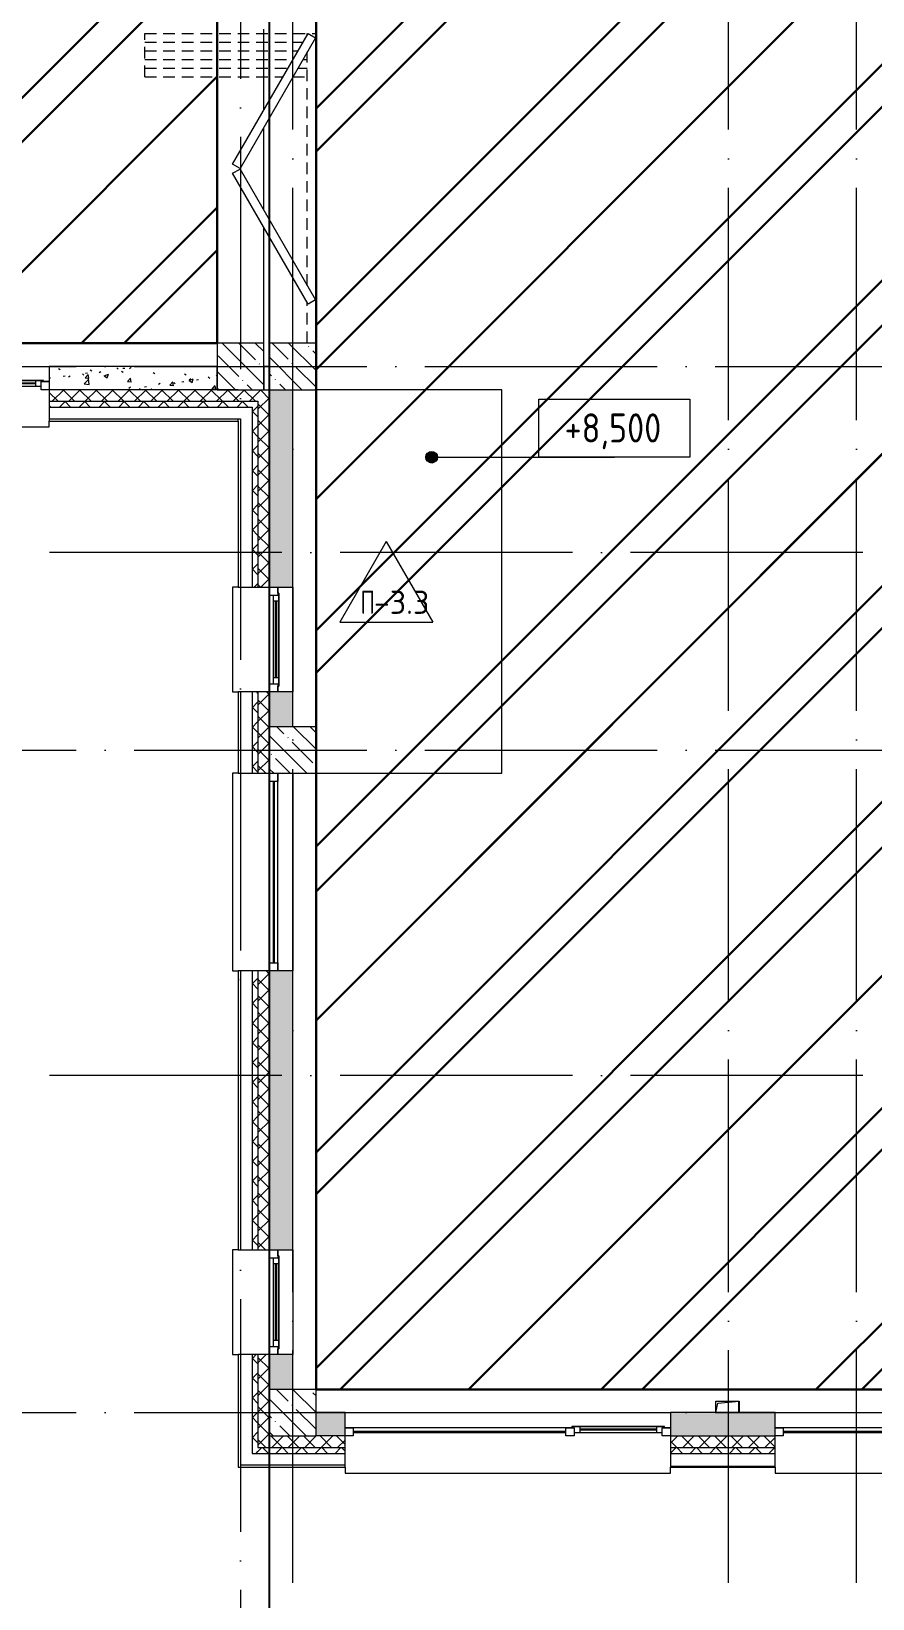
# Model space of a CAD drawing. Header units: millimetres. Extents: x -68946 to 690821, y -552984 to 293768.
# Drawn here: x 139853 to 147093, y -249931 to -236448 of the extents above; entities that cross this region are included whole.
import ezdxf

# ---------------------------------------------------------------- set-up
doc = ezdxf.new("R2010")
doc.units = ezdxf.units.MM
doc.linetypes.add('200_ШТРИХ__ш1_п0_6_', pattern=[160, 100, -60])
doc.linetypes.add('ADSK_Линия сетки', pattern=[2500, 2000, -250, 0, -250])
for name, color, linetype, lineweight in [('1.2) Стяжка 6 вып.', 30, 'Continuous', 30), ('1.3) Звуко-изол           6 вып.', 90, 'Continuous', 30), ('1.4) Стяжка 6 вып.', 30, 'Continuous', 30), ('A-____-NOTE-TEXT', 250, 'Continuous', 9), ('A-DETL-GENF-OTLN', 250, 'Continuous', 5), ('A-DOOR-____-OTLN', 250, 'Continuous', 5), ('A-DOOR-FRAM-MCUT', 250, 'Continuous', 5), ('A-FLOR-____-IDEN', 250, 'Continuous', 9), ('A-FLOR-____-OTLN', 250, 'Continuous', 9), ('A-GLAZ-____-MCUT', 250, 'Continuous', 9), ('A-GLAZ-____-OTLN', 250, 'Continuous', 5), ('A-WALL-____-MCUT', 250, 'Continuous', 13), ('A-WALL-____-PATT', 250, 'Continuous', 13), ('A-WALL-FNSH-MCUT', 250, 'Continuous', 13), ('G-____-____-DIMS', 250, 'Continuous', 9), ('I-WALL-____-OTLN', 250, 'Continuous', 9), ('S-COLS-____-MCUT', 250, 'Continuous', 25), ('S-COLS-____-OTLN', 250, 'Continuous', 9), ('S-GRID-____-OTLN', 250, 'Continuous', 9)]:
    doc.layers.add(name, color=color, linetype=linetype, lineweight=lineweight)
doc.styles.add('GOST Common_1', font='', dxfattribs={"width": 0.9, "height": 250})
doc.styles.add('ISOCPEUR_2', font='isocpeur.ttf', dxfattribs={"height": 160})
doc.styles.get('GOST Common_1').set_extended_font_data('GOST Common')
pattern_1 = [(135, (28052.9, -258555.93), (-84.85281, -84.85281), []), (225, (28052.9, -258555.93), (84.85281, -84.85281), [])]
pattern_2 = [(45, (28052.91, -258555.93), (-70.71068, 70.71068), []), (135, (28052.91, -258555.93), (-70.71068, -70.71068), [])]
pattern_3 = [(50, (28052.9, -258555.93), (364.3679, -31.8783), [38.1, -419.1]), (355, (28052.9, -258555.93), (-70.4859, 382.1133), [30.48, -335.28]), (100.451, (28083.27, -258558.6), (293.885, 350.2334), [32.38, -356.18]), (46.184, (28052.9, -258454.33), (542.1585, -84.0858), [57.15, -628.65]), (96.636, (28098.1, -258461.34), (474.805, 494.8554), [48.57, -534.27]), (351.184, (28052.9, -258454.33), (474.8102, 494.85), [45.72, -502.92]), (21, (28103.7, -258479.73), (303.2285, -204.53046), [38.1, -419.1]), (326, (28103.7, -258479.73), (123.6039, 368.376), [30.48, -335.28]), (71.451, (28128.97, -258496.77), (426.8341, 163.8427), [32.38, -356.18]), (37.5, (28052.9, -258555.93), (6.17665, 169.11015), [16.764, -314.452, 16.764, -323.596, -336.55]), (37.5, (28052.9, -258555.93), (6.17665, 169.11015), [-671.576, 16.764, -319.786]), (7.5, (28052.9, -258555.93), (133.63888, 200.3615), [16.764, -177.292, 16.764, -306.832, -128.27]), (7.5, (28052.9, -258555.93), (133.63888, 200.3615), [-517.652, 16.764, -111.506]), (327.5, (27939.62, -258555.93), (271.18182, -11.45836), [16.764, -110.236, 16.764, -379.476, -525.78]), (327.5, (27939.62, -258555.93), (271.18182, -11.45836), [-523.24, 16.764, -509.016]), (317.5, (27888.82, -258555.93), (296.2585, 50.85285), [16.764, -148.336, 16.764, -246.38, -373.38]), (317.5, (27888.82, -258555.93), (296.2585, 50.85285), [-428.244, 16.764, -356.616])]

# ---------------------------------------------------------------- blocks, each defined once
blk = doc.blocks.new('Окно_СКБ_1Ст1 - 120_Окно_СКБ_1Ст_1700_ОК19Л-29018910-АР1_Маркировочный план 3 этажа секция 2_3')
at = {"layer": 'A-GLAZ-____-MCUT'}
for p, q in [((-850, -195), (-850, -125)), ((-850, -125), (-780, -125)), ((-780, -125), (-780, -195)), ((780, -195), (780, -125)), ((780, -125), (850, -125)), ((850, -125), (850, -195)), ((-780, -195), (-850, -195)), ((850, -195), (780, -195))]:
    blk.add_line(p, q, dxfattribs=at)
at = {"layer": 'A-GLAZ-____-MCUT', "lineweight": 5}
for p, q in [((780, -155), (-780, -155)), ((780, -165), (-780, -165))]:
    blk.add_line(p, q, dxfattribs=at)
at = {"layer": 'A-GLAZ-____-OTLN'}
blk.add_line((-850, -195), (850, -195), dxfattribs=at)
blk = doc.blocks.new('Окно_СКБ_1Ст1 - 120_Окно_СКБ_1Ст_900_ОК6Л-29019246-АР1_Маркировочный план 3 этажа секция 2_3')
at = {"layer": 'A-GLAZ-____-MCUT'}
for p, q in [((-450, -195), (-450, -125)), ((-450, -125), (-380, -125)), ((-380, -125), (-380, -195)), ((380, -195), (380, -125)), ((380, -125), (450, -125)), ((450, -125), (450, -195)), ((-380, -195), (-450, -195)), ((-380, -195), (-400, -195)), ((-400, -195), (-400, -205)), ((-400, -205), (400, -205)), ((400, -205), (-400, -205)), ((380, -155), (-380, -155)), ((-380, -155), (-380, -195)), ((-330, -205), (-330, -155)), ((330, -205), (330, -155)), ((380, -195), (380, -155)), ((450, -195), (380, -195)), ((400, -195), (380, -195)), ((400, -205), (400, -195))]:
    blk.add_line(p, q, dxfattribs=at)
at = {"layer": 'A-GLAZ-____-MCUT', "lineweight": 5}
for p, q in [((-330, -175), (330, -175)), ((330, -185), (-330, -185))]:
    blk.add_line(p, q, dxfattribs=at)
at = {"layer": 'A-GLAZ-____-OTLN'}
for p, q in [((-450, -195), (-400, -195)), ((400, -195), (450, -195))]:
    blk.add_line(p, q, dxfattribs=at)
blk = doc.blocks.new('Окно_СКБ_1Ст1 - 120_Окно_СКБ_1Ст_900_ОК6Л-29019250-АР1_Маркировочный план 3 этажа секция 2_3')
at = {"layer": 'A-GLAZ-____-MCUT'}
for p, q in [((-450, -195), (-450, -125)), ((-450, -125), (-380, -125)), ((-380, -125), (-380, -195)), ((380, -195), (380, -125)), ((380, -125), (450, -125)), ((450, -125), (450, -195)), ((-380, -195), (-450, -195)), ((-380, -195), (-400, -195)), ((-400, -195), (-400, -205)), ((-400, -205), (400, -205)), ((400, -205), (-400, -205)), ((380, -155), (-380, -155)), ((-380, -155), (-380, -195)), ((-330, -205), (-330, -155)), ((330, -205), (330, -155)), ((380, -195), (380, -155)), ((450, -195), (380, -195)), ((400, -195), (380, -195)), ((400, -205), (400, -195))]:
    blk.add_line(p, q, dxfattribs=at)
at = {"layer": 'A-GLAZ-____-MCUT', "lineweight": 5}
for p, q in [((-330, -175), (330, -175)), ((330, -185), (-330, -185))]:
    blk.add_line(p, q, dxfattribs=at)
at = {"layer": 'A-GLAZ-____-OTLN'}
for p, q in [((-450, -195), (-400, -195)), ((400, -195), (450, -195))]:
    blk.add_line(p, q, dxfattribs=at)
blk = doc.blocks.new('WNW_Отлив1 - Отлив_металлический 2-28595994-АР1_Маркировочный план 3 этажа секция 2_3')
at = {"layer": 'A-GLAZ-____-OTLN'}
for p, q in [((850, 320), (-850, 320)), ((-850, 320), (-850, 270)), ((850, 270), (850, 320))]:
    blk.add_line(p, q, dxfattribs=at)
blk = doc.blocks.new('WNW_Отлив1 - Отлив_металлический 2-28596055-АР1_Маркировочный план 3 этажа секция 2_3')
at = {"layer": 'A-GLAZ-____-OTLN'}
for p, q in [((450, 320), (-450, 320)), ((-450, 320), (-450, 270)), ((450, 270), (450, 320))]:
    blk.add_line(p, q, dxfattribs=at)
blk = doc.blocks.new('Окно_СКБ_2Ст1 - Окно_СКБ_2Ст_2800_ОК12Л-29018788-АР1_Маркировочный план 3 этажа секция 2_3')
at = {"layer": 'A-GLAZ-____-MCUT'}
for p, q in [((-1400, -195), (-1400, -125)), ((-1400, -125), (-1330, -125)), ((-1330, -125), (-1330, -195)), ((-570, -195), (-570, -125)), ((-570, -125), (-500, -125)), ((-500, -125), (-500, -195)), ((1330, -195), (1330, -125)), ((1330, -125), (1400, -125)), ((1400, -125), (1400, -195)), ((-1330, -195), (-1400, -195)), ((-1330, -195), (-1350, -195)), ((-1350, -195), (-1350, -205)), ((-1350, -205), (-550, -205)), ((-550, -205), (-1350, -205)), ((-570, -155), (-1330, -155)), ((-1330, -155), (-1330, -195)), ((-1280, -205), (-1280, -155)), ((-620, -205), (-620, -155)), ((-570, -195), (-570, -155)), ((-500, -195), (-570, -195)), ((-550, -195), (-570, -195)), ((-550, -205), (-550, -195)), ((1400, -195), (1330, -195))]:
    blk.add_line(p, q, dxfattribs=at)
at = {"layer": 'A-GLAZ-____-MCUT', "lineweight": 5}
for p, q in [((-1280, -175), (-620, -175)), ((-620, -185), (-1280, -185)), ((1330, -155), (-500, -155)), ((1330, -165), (-500, -165))]:
    blk.add_line(p, q, dxfattribs=at)
at = {"layer": 'A-GLAZ-____-OTLN'}
for p, q in [((-1400, -195), (-1350, -195)), ((-550, -195), (1400, -195))]:
    blk.add_line(p, q, dxfattribs=at)
blk = doc.blocks.new('WNW_Отлив1 - Отлив_металлический 2-28596384-АР1_Маркировочный план 3 этажа секция 2_3')
at = {"layer": 'A-GLAZ-____-OTLN'}
for p, q in [((1400, 320), (-1400, 320)), ((-1400, 320), (-1400, 270)), ((1400, 270), (1400, 320))]:
    blk.add_line(p, q, dxfattribs=at)
blk = doc.blocks.new('DOR__перегородка__Прямоугольная - Вн_ДПГ_3000х3880h-30250776-АР1_Маркировочный план 3 этажа секция 2_3')
at = {"layer": 'A-DOOR-____-OTLN', "linetype": '200_ШТРИХ__ш1_п0_6_'}
for p, q in [((-4575, 1474), (-4200, 1474)), ((-4575, 1474), (-4575, 285)), ((-4500, 1474), (-4500, 242)), ((-4425, 1474), (-4425, 199)), ((-4350, 1474), (-4350, 155)), ((-4275, 1474), (-4275, 112)), ((-4200, 1474), (-4200, 0)), ((-4575, 199), (-4575, 75)), ((-4500, 156), (-4500, 75)), ((-6865, 75), (-6520, 75)), ((-6865, 0), (-4200, 0)), ((-6370, 75), (-4360, 75)), ((-4425, 112), (-4425, 75)), ((-4210, 75), (-4200, 75))]:
    blk.add_line(p, q, dxfattribs=at)
at = {"layer": 'A-DOOR-FRAM-MCUT'}
for p, q in [((-6530, 69), (-5404, 719)), ((-5404, 719), (-5367, 654)), ((-5363, 654), (-5326, 719)), ((-5326, 719), (-4200, 69)), ((-5367, 654), (-6493, 4)), ((-4238, 4), (-5363, 654)), ((-6493, 4), (-6530, 69)), ((-4200, 69), (-4238, 4))]:
    blk.add_line(p, q, dxfattribs=at)
blk = doc.blocks.new('BSC_Колонна _Прямоугольная - 400x400-V86-АР1_Маркировочный план 3 этажа секция 2_3')
at = {"layer": 'S-COLS-____-OTLN', "lineweight": 5}
h = blk.add_hatch(dxfattribs=at)
h.set_pattern_fill('FP_61', color=256, style=0, pattern_type=2)
h.set_pattern_definition([(135, (-114049.98, -19225), (-142.56192, -142.56192), []), (135, (-113907.42, -19225), (-142.56192, -142.56192), [252.016, -50.403, 3.353, -47.05])])
h.paths.add_polyline_path([(0, -200), (200, -200), (200, 200), (-200, 200), (-200, -200)])
at = {"layer": 'S-COLS-____-MCUT', "lineweight": 5}
for p, q in [((200, 200), (-200, 200)), ((-200, 200), (-200, -200)), ((200, -200), (200, 200)), ((-200, -200), (200, -200))]:
    blk.add_line(p, q, dxfattribs=at)
blk = doc.blocks.new('BSC_Колонна _Прямоугольная - 400x400-V93-АР1_Маркировочный план 3 этажа секция 2_3')
at = {"layer": 'S-COLS-____-OTLN', "lineweight": 5}
h = blk.add_hatch(dxfattribs=at)
h.set_pattern_fill('FP_68', color=256, style=0, pattern_type=2)
h.set_pattern_definition([(135, (-114049.98, -15925), (-142.56192, -142.56192), []), (135, (-113907.42, -15925), (-142.56192, -142.56192), [252.016, -50.403, 3.353, -47.05])])
h.paths.add_polyline_path([(0, -200), (200, -200), (200, 200), (-200, 200), (-200, -200)])
at = {"layer": 'S-COLS-____-MCUT', "lineweight": 5}
for p, q in [((200, 200), (-200, 200)), ((-200, 200), (-200, -200)), ((200, -200), (200, 200)), ((-200, -200), (200, -200))]:
    blk.add_line(p, q, dxfattribs=at)
blk = doc.blocks.new('BSC_Колонна _Прямоугольная - 400x400-V94-АР1_Маркировочный план 3 этажа секция 2_3')
at = {"layer": 'S-COLS-____-OTLN', "lineweight": 5}
h = blk.add_hatch(dxfattribs=at)
h.set_pattern_fill('FP_69', color=256, style=0, pattern_type=2)
h.set_pattern_definition([(135, (-114049.98, -10225), (-142.56192, -142.56192), []), (135, (-113907.42, -10225), (-142.56192, -142.56192), [252.016, -50.403, 3.353, -47.05])])
h.paths.add_polyline_path([(-200, -200), (200, -200), (200, 200), (-200, 200), (-200, -199)])
at = {"layer": 'S-COLS-____-MCUT', "lineweight": 5}
for p, q in [((200, 200), (-200, 200)), ((-200, 200), (-200, -200)), ((200, -200), (200, 200)), ((-200, -200), (200, -200))]:
    blk.add_line(p, q, dxfattribs=at)
blk = doc.blocks.new('Окно_СКБ_2Ст1 - Окно_СКБ_2Ст_2800_ОК11Л-29018708-АР1_Маркировочный план 3 этажа секция 2_3')
at = {"layer": 'A-GLAZ-____-MCUT'}
for p, q in [((-1400, -195), (-1400, -125)), ((-1400, -125), (-1330, -125)), ((-1330, -125), (-1330, -195)), ((-570, -195), (-570, -125)), ((-570, -125), (-500, -125)), ((-500, -125), (-500, -195)), ((1330, -195), (1330, -125)), ((1330, -125), (1400, -125)), ((1400, -125), (1400, -195)), ((-1330, -195), (-1400, -195)), ((-1330, -195), (-1350, -195)), ((-1350, -195), (-1350, -205)), ((-1350, -205), (-550, -205)), ((-550, -205), (-1350, -205)), ((-570, -155), (-1330, -155)), ((-1330, -155), (-1330, -195)), ((-1280, -205), (-1280, -155)), ((-620, -205), (-620, -155)), ((-570, -195), (-570, -155)), ((-500, -195), (-570, -195)), ((-550, -195), (-570, -195)), ((-550, -205), (-550, -195)), ((1400, -195), (1330, -195))]:
    blk.add_line(p, q, dxfattribs=at)
at = {"layer": 'A-GLAZ-____-MCUT', "lineweight": 5}
for p, q in [((-1280, -175), (-620, -175)), ((-620, -185), (-1280, -185)), ((1330, -155), (-500, -155)), ((1330, -165), (-500, -165))]:
    blk.add_line(p, q, dxfattribs=at)
at = {"layer": 'A-GLAZ-____-OTLN'}
for p, q in [((-1400, -195), (-1350, -195)), ((-550, -195), (1400, -195))]:
    blk.add_line(p, q, dxfattribs=at)
blk = doc.blocks.new('_Wn_-As_OpeningMEP_floor__Rectangular - _Wn_-As_OpeningMEP_floor__Rectangular-V186-АР1_Маркировочный план 3 этажа секция 2_3')
at = {"layer": 'A-DETL-GENF-OTLN', "lineweight": 5}
for p, q in [((-100, 0), (-82, 82)), ((-82, 82), (100, 100))]:
    blk.add_line(p, q, dxfattribs=at)
blk = doc.blocks.new('AAR_СКБ_Марка_Перекрытия - Марка пола-17325028-АР1_Маркировочный план 3 этажа секция 2_3')
at = {"layer": 'A-FLOR-____-IDEN'}
for p, q in [((0, 6.93), (-4, 0)), ((0, 6.93), (4, 0)), ((-4, 0), (4, 0))]:
    blk.add_line(p, q, dxfattribs=at)
blk = doc.blocks.new('Высотные отметки - Рамка-32693647-АР1_Маркировочный план 3 этажа секция 2_3')
at = {"layer": 'A-____-NOTE-TEXT'}
for p, q in [((-6.5, 0), (-6.5, 5)), ((-6.5, 5), (6.5, 5)), ((6.5, 5), (6.5, 0)), ((6.5, 0), (-6.5, 0))]:
    blk.add_line(p, q, dxfattribs=at)

msp = doc.modelspace()

# ---------------------------------------------------------------- hatches: boundary and pattern name
at = {"layer": '1.2) Стяжка 6 вып.', "lineweight": 30}
h = msp.add_hatch(dxfattribs=at)
h.set_pattern_fill('ANSI31', color=256, scale=333)
h.paths.add_polyline_path([(141452.9057, -239130.9286), (133152.9057, -239130.9286), (133152.9057, -222980.9286), (141452.9057, -222980.9286)])
h = msp.add_hatch(dxfattribs=at)
h.set_pattern_fill('ANSI31', color=256, scale=333)
h.paths.add_polyline_path([(160155.7758, -230648.4777), (164398.881, -230648.4777), (164398.881, -235490.3332), (160155.7758, -235490.3332), (160155.7758, -248130.9292), (142302.8838, -248130.9292), (142302.8838, -230648.4777)])
at = {"layer": '1.3) Звуко-изол           6 вып.', "lineweight": 30}
h = msp.add_hatch(dxfattribs=at)
h.set_pattern_fill('ANSI31', color=256, scale=500)
h.paths.add_polyline_path([(141452.9057, -239130.9286), (133152.9057, -239130.9286), (133152.9057, -222980.9286), (141452.9057, -222980.9286)])
h = msp.add_hatch(dxfattribs=at)
h.set_pattern_fill('ANSI31', color=256, scale=500)
h.paths.add_polyline_path([(160155.7758, -230648.4777), (164398.881, -230648.4777), (164398.881, -235490.3332), (160155.7758, -235490.3332), (160155.7758, -248130.9292), (142302.8838, -248130.9292), (142302.8838, -230648.4777)])
at = {"layer": '1.4) Стяжка 6 вып.', "lineweight": 30}
h = msp.add_hatch(dxfattribs=at)
h.set_pattern_fill('ANSI32', color=256, scale=333)
h.paths.add_polyline_path([(141452.9057, -239130.9286), (133152.9057, -239130.9286), (133152.9057, -222980.9286), (141452.9057, -222980.9286)])
h = msp.add_hatch(dxfattribs=at)
h.set_pattern_fill('ANSI32', color=256, scale=333)
h.paths.add_polyline_path([(160155.7758, -230648.4777), (164398.881, -230648.4777), (164398.881, -235490.3332), (160155.7758, -235490.3332), (160155.7758, -248130.9292), (142302.8838, -248130.9292), (142302.8838, -230648.4777)])
at = {"layer": 'A-WALL-____-PATT', "lineweight": 15}
h = msp.add_hatch(dxfattribs=at)
h.set_pattern_fill('FP_124', color=256, style=0, pattern_type=2)
h.set_pattern_definition(pattern_3)
h.paths.add_polyline_path([(139107.9057, -239530.9286), (139107.9057, -239330.9286), (138107.9057, -239330.9883), (138107.9057, -239530.9286), (139047.8269, -239530.9286)])
h.paths.add_polyline_path([(141152.9057, -239530.9286), (141452.9057, -239530.9286), (141452.9057, -239330.9286), (140007.9057, -239330.9286), (140007.9057, -239530.9286), (140399.4299, -239530.9286)])
h.paths.add_polyline_path([(141852.9057, -239530.9286), (141902.8838, -239530.7685), (141902.8838, -239330.9286), (141852.9057, -239330.9286), (141852.9057, -239528.9122)])
h = msp.add_hatch(dxfattribs=at)
h.set_pattern_fill('FP_49', color=256, style=0, pattern_type=2)
h.set_pattern_definition(pattern_2)
h.paths.add_polyline_path([(141632.9063, -239630.9286), (141802.9063, -239630.9286), (141802.9063, -239534.9286), (141632.9063, -239534.9286), (141632.9063, -239530.9286), (140007.9057, -239530.9286), (140007.9057, -239630.9286)])
h.paths.add_polyline_path([(138107.9057, -239630.9286), (139107.9057, -239630.9286), (139107.9057, -239530.9286), (138107.9057, -239530.9286), (138107.9057, -239592.8109)])
h.paths.add_polyline_path([(137207.9057, -239630.9286), (137207.3687, -239530.9883), (136307.9057, -239530.9883), (136307.9057, -239630.9286)])
h.paths.add_polyline_path([(133507.9057, -239630.9286), (133507.9057, -239530.9286), (132652.9063, -239530.9292), (132652.9063, -239630.9286)])
h = msp.add_hatch(dxfattribs=at)
h.set_pattern_fill('FP_49', color=256, style=0, pattern_type=2)
h.set_pattern_definition(pattern_2)
h.paths.add_polyline_path([(141802.9063, -248630.9286), (141902.9063, -248630.9286), (141902.9063, -247830.9292), (141802.9063, -247830.9292), (141802.9063, -248536.137)])
h.paths.add_polyline_path([(141802.9063, -246930.9292), (141902.9063, -246930.9292), (141902.9063, -244530.9286), (141802.9063, -244530.9286), (141802.9063, -245847.249)])
h.paths.add_polyline_path([(141902.8838, -242830.9286), (141902.8838, -242130.9286), (141802.9063, -242130.9286), (141802.9063, -242830.9283)])
h.paths.add_polyline_path([(141802.9063, -241230.9286), (141902.9063, -241230.9286), (141902.8838, -239534.929), (141802.9063, -239534.9286), (141802.9063, -239633.4471)])
h = msp.add_hatch(dxfattribs=at)
h.set_pattern_fill('FP_124', color=256, style=0, pattern_type=2)
h.set_pattern_definition(pattern_3)
h.paths.add_polyline_path([(142102.9063, -248130.9292), (142102.9063, -247830.9292), (141902.9063, -247830.9292), (141902.9063, -248130.9292)])
h.paths.add_polyline_path([(142102.9063, -246930.9292), (142102.9063, -244530.9286), (141902.9063, -244530.9286), (141902.9063, -246930.9292)])
h.paths.add_polyline_path([(142102.9063, -242430.9292), (142102.9063, -242130.9286), (141902.9063, -242130.9286), (141902.9063, -242430.9292)])
h.paths.add_polyline_path([(142102.9063, -241230.9286), (142102.9063, -239530.9292), (141902.9068, -239530.9292), (141902.9063, -241230.9286)])
h = msp.add_hatch(dxfattribs=at)
h.set_pattern_fill('FP_48', color=256, style=0, pattern_type=2)
h.set_pattern_definition(pattern_1)
h.paths.add_polyline_path([(141652.9063, -239680.9286), (141752.9063, -239680.9286), (141752.9063, -239630.9286), (140007.9057, -239630.9286), (140007.9057, -239680.9286), (141632.9063, -239680.9286)])
h.paths.add_polyline_path([(137207.9057, -239680.9286), (137207.9057, -239630.9286), (136307.9057, -239630.9286), (136307.9057, -239680.9286)])
h.paths.add_polyline_path([(138107.9057, -239680.9286), (139107.9057, -239680.9286), (139107.9057, -239630.9286), (138107.9057, -239630.9286)])
h.paths.add_polyline_path([(132602.9063, -239680.9286), (133507.9057, -239680.9286), (133507.9057, -239630.9286), (132602.9063, -239630.9286)])
h = msp.add_hatch(dxfattribs=at)
h.set_pattern_fill('FP_48', color=256, style=0, pattern_type=2)
h.set_pattern_definition(pattern_1)
h.paths.add_polyline_path([(141782.9063, -248680.9286), (141802.9063, -248680.9286), (141802.9063, -247830.9292), (141752.9063, -247830.9292), (141752.9063, -248680.9286)])
h.paths.add_polyline_path([(141802.9063, -246930.9292), (141802.9063, -244530.9286), (141752.9063, -244530.9286), (141752.9063, -246930.9292)])
h.paths.add_polyline_path([(141802.9063, -242830.9283), (141802.9063, -242130.9286), (141752.9063, -242130.9286), (141752.9063, -242830.9282)])
h.paths.add_polyline_path([(141802.9063, -241230.9286), (141802.9063, -239630.9286), (141752.9063, -239630.9286), (141752.9063, -241230.9286)])
h = msp.add_hatch(dxfattribs=at)
h.set_pattern_fill('FP_124', color=256, style=0, pattern_type=2)
h.set_pattern_definition(pattern_3)
h.paths.add_polyline_path([(152752.9069, -248530.9286), (153102.8838, -248530.9286), (153102.8838, -248330.9286), (152752.9069, -248330.9286), (152752.9069, -248460.9286)])
h.paths.add_polyline_path([(160152.9069, -248530.9286), (160352.8838, -248530.9286), (160352.8838, -248330.9286), (160152.9069, -248330.9286), (160152.9069, -248470.6649)])
h.paths.add_polyline_path([(149452.8838, -248530.9286), (149952.9069, -248530.9286), (149952.9069, -248330.9286), (149452.8838, -248331.4668), (149452.8838, -248514.3132)])
h.paths.add_polyline_path([(153652.9069, -248530.9286), (153652.9069, -248330.9286), (153502.8838, -248330.9286), (153502.8838, -248530.9286)])
h.paths.add_polyline_path([(146056.2159, -248530.9286), (146252.9057, -248530.9286), (146252.9057, -248330.9286), (145352.9069, -248330.9883), (145352.9069, -248530.9286), (145805.8418, -248530.9286)])
h.paths.add_polyline_path([(160752.8838, -248530.9286), (161052.9069, -248530.9286), (161052.9069, -248330.9286), (160752.8838, -248330.9286), (160752.8838, -248478.8824)])
h.paths.add_polyline_path([(164282.8838, -248530.9286), (164552.9045, -248530.9219), (164552.8838, -248330.9286), (163852.9069, -248330.9286), (163852.9069, -248530.9286), (164052.4823, -248530.9286)])
h.paths.add_polyline_path([(156452.9069, -248530.9286), (157352.9069, -248530.9286), (157352.9069, -248330.9286), (156452.9069, -248330.9286), (156452.9069, -248460.9286)])
h.paths.add_polyline_path([(142426.8343, -248530.9286), (142552.9069, -248530.9286), (142552.9069, -248330.9286), (142302.8838, -248330.9286), (142302.8838, -248530.9286)])
h = msp.add_hatch(dxfattribs=at)
h.set_pattern_fill('FP_49', color=256, style=0, pattern_type=2)
h.set_pattern_definition(pattern_2)
h.paths.add_polyline_path([(164402.8838, -248630.9286), (164552.8838, -248630.9286), (164552.8838, -248530.9286), (163852.9069, -248530.9286), (163852.9069, -248630.9286), (164302.8838, -248630.9286)])
h.paths.add_polyline_path([(142552.9069, -248630.9286), (142552.9069, -248530.9286), (141902.9063, -248530.9292), (141902.9063, -248630.9286), (142426.8343, -248630.9286)])
h = msp.add_hatch(dxfattribs=at)
h.set_pattern_fill('FP_49', color=256, style=0, pattern_type=2)
h.set_pattern_definition(pattern_2)
h.paths.add_polyline_path([(145352.9069, -248630.9286), (146252.9057, -248630.9286), (146252.9057, -248530.9286), (145352.9069, -248530.9286), (145352.9069, -248596.6042)])
h = msp.add_hatch(dxfattribs=at)
h.set_pattern_fill('FP_48', color=256, style=0, pattern_type=2)
h.set_pattern_definition(pattern_1)
h.paths.add_polyline_path([(164402.8838, -248680.9286), (164552.8838, -248680.9286), (164552.8838, -248630.9286), (163852.9069, -248630.9286), (163852.9069, -248680.9286), (164302.8838, -248680.9286)])
h.paths.add_polyline_path([(142302.8838, -248680.9286), (142552.9069, -248680.9286), (142552.9069, -248630.9286), (141802.9063, -248630.9286), (141802.9063, -248680.9286), (141902.9063, -248680.9286)])
h = msp.add_hatch(dxfattribs=at)
h.set_pattern_fill('FP_48', color=256, style=0, pattern_type=2)
h.set_pattern_definition(pattern_1)
h.paths.add_polyline_path([(146112.8819, -248680.9286), (146252.9057, -248680.9286), (146252.9057, -248630.9286), (145352.9069, -248630.9286), (145352.9069, -248680.9286), (145841.7958, -248680.9286)])
at = {"layer": 'G-____-____-DIMS'}
h = msp.add_hatch(color=256, dxfattribs=at)
edge = h.paths.add_edge_path()
edge.add_arc((143298.1771, -240111.6939), 50, 0, 360)
at = {"layer": 'S-COLS-____-OTLN', "lineweight": 5}
h = msp.add_hatch(dxfattribs=at)
h.set_pattern_fill('FP_19', color=256, style=0, pattern_type=2)
h.set_pattern_definition([(135, (28052.9, -258555.93), (-142.5612, -142.5612), []), (135, (28195.47, -258555.93), (-142.5612, -142.5612), [252.016, -50.403, 3.353, -47.05])])
h.paths.add_polyline_path([(141452.9057, -239530.9286), (141852.9057, -239530.9286), (141852.9057, -239130.9286), (141452.9057, -239130.9286), (141452.9057, -239512.7816)])

# ---------------------------------------------------------------- linework, layer by layer
at = {"color": 1}
msp.add_lwpolyline([(189545.5605, -191505.7893), (141899.2737, -191505.7893), (141899.2737, -264439.6787), (189545.5605, -264439.6787)], close=True, dxfattribs=at)
at = {"layer": '1.2) Стяжка 6 вып.', "lineweight": 30}
for points in [[(141452.9057, -239130.9286), (133152.9057, -239130.9286), (133152.9057, -222980.9286), (141452.9057, -222980.9286)], [(160155.7758, -235490.3332), (164398.881, -235490.3332), (164398.881, -230648.4777), (160155.7758, -230648.4777), (142302.8838, -230648.4777), (142302.8838, -248130.9292), (160155.7758, -248130.9292)]]:
    msp.add_lwpolyline(points, close=True, dxfattribs=at)
at = {"layer": 'A-FLOR-____-OTLN', "lineweight": 5}
for p, q in [((141902.8838, -236130.9292), (141902.8838, -237039.0035)), ((141852.9057, -237125.5438), (141852.9057, -236430.9286)), ((141852.9057, -237986.1373), (141852.9057, -237275.5122)), ((141902.8838, -237188.9719), (141902.8838, -238072.6776)), ((141852.9057, -239130.9286), (141852.9057, -238136.1057)), ((141902.8838, -238222.646), (141902.8838, -239130.9292)), ((143902.9063, -239530.9286), (142302.8838, -239530.9286)), ((143902.9063, -242830.9286), (143902.9063, -239530.9286)), ((142302.8838, -242830.9286), (143902.9063, -242830.9286)), ((145742.8838, -248330.9286), (145742.8838, -248230.9286)), ((145742.8838, -248230.9286), (145942.8838, -248230.9286)), ((145942.8838, -248230.9286), (145942.8838, -248330.9286))]:
    msp.add_line(p, q, dxfattribs=at)
at = {"layer": 'A-WALL-____-MCUT', "color": 7, "lineweight": 15}
for p, q in [((141452.9057, -239330.9286), (140007.9057, -239330.9286)), ((140007.9057, -239330.9286), (140007.9057, -239530.9286)), ((141902.8838, -239330.9286), (141852.9057, -239330.9286)), ((141452.9057, -239530.9286), (140007.9057, -239530.9286)), ((141802.9063, -239534.9286), (141752.9063, -239534.9286)), ((141852.9057, -239530.9286), (141902.8838, -239530.9286)), ((141902.9063, -239530.9292), (141902.9063, -241230.9286)), ((142102.9063, -241230.9286), (142102.9063, -239530.9292)), ((140007.9057, -239630.9286), (140007.9057, -239680.9286)), ((140007.9057, -239630.9286), (141802.9063, -239630.9286)), ((140007.9057, -239680.9286), (141752.9063, -239680.9286)), ((141752.9063, -239680.9286), (141752.9063, -241230.9286)), ((141802.9063, -239630.9286), (141802.9063, -241230.9286)), ((141752.9063, -241230.9286), (141802.9063, -241230.9286)), ((141902.9063, -241230.9286), (142102.9063, -241230.9286)), ((141802.9063, -242130.9286), (141752.9063, -242130.9286)), ((141752.9063, -242130.9286), (141752.9063, -242830.9286)), ((141802.9063, -242130.9286), (141802.9063, -242830.9286)), ((141902.9063, -242430.9292), (141902.9063, -242130.9286)), ((142102.9063, -242130.9286), (141902.9063, -242130.9286)), ((142102.9063, -242430.9292), (142102.9063, -242130.9286)), ((141752.9063, -242830.9286), (141802.9063, -242830.9286)), ((141802.9063, -244530.9286), (141752.9063, -244530.9286)), ((141752.9063, -244530.9286), (141752.9063, -246930.9292)), ((141802.9063, -244530.9286), (141802.9063, -246930.9292)), ((141902.9063, -246930.9292), (141902.9063, -244530.9286)), ((142102.9063, -244530.9286), (141902.9063, -244530.9286)), ((142102.9063, -246930.9292), (142102.9063, -244530.9286)), ((141752.9063, -246930.9292), (141802.9063, -246930.9292)), ((141902.9063, -246930.9292), (142102.9063, -246930.9292)), ((141802.9063, -247830.9292), (141752.9063, -247830.9292)), ((141752.9063, -247830.9292), (141752.9063, -248680.9286)), ((141802.9063, -247830.9292), (141802.9063, -248630.9286)), ((141902.9063, -248130.9292), (141902.9063, -247830.9292)), ((142102.9063, -247830.9292), (141902.9063, -247830.9292)), ((142102.9063, -248130.9292), (142102.9063, -247830.9292)), ((142552.9069, -248330.9286), (142302.8838, -248330.9286)), ((142552.9069, -248530.9286), (142552.9069, -248330.9286)), ((146252.9057, -248330.9286), (145352.9069, -248330.9286)), ((145352.9069, -248330.9286), (145352.9069, -248530.9286)), ((146252.9057, -248530.9286), (146252.9057, -248330.9286)), ((142552.9069, -248530.9286), (142302.8838, -248530.9286)), ((145352.9069, -248530.9286), (146252.9057, -248530.9286)), ((141752.9063, -248680.9286), (142552.9069, -248680.9286)), ((141802.9063, -248630.9286), (142552.9069, -248630.9286)), ((142552.9069, -248680.9286), (142552.9069, -248630.9286))]:
    msp.add_line(p, q, dxfattribs=at)
at = {"layer": 'A-WALL-____-MCUT', "lineweight": 15}
for p, q in [((141452.9057, -239530.9286), (141452.9057, -239330.9286)), ((141852.9057, -239330.9286), (141852.9057, -239530.9286)), ((140007.9057, -239780.9286), (141652.9063, -239780.9286)), ((141632.9063, -239800.9286), (141632.9063, -239780.9286)), ((141652.9063, -239780.9286), (141652.9063, -241230.9286)), ((141652.9063, -242130.9286), (141652.9063, -242830.9286)), ((141652.9063, -244530.9286), (141652.9063, -246930.9292)), ((141652.9063, -247830.9292), (141652.9063, -248780.9286)), ((145352.9069, -248630.9286), (146252.9057, -248630.9286)), ((145352.9069, -248680.9286), (146252.9057, -248680.9286)), ((141652.9063, -248780.9286), (142552.9069, -248780.9286)), ((145352.9069, -248790.9286), (146252.9057, -248790.9286))]:
    msp.add_line(p, q, dxfattribs=at)
at = {"layer": 'A-WALL-____-MCUT', "color": 10, "lineweight": 15}
for p, q in [((140007.9057, -239530.9286), (140007.9057, -239630.9286)), ((141632.9063, -239530.9286), (141452.9057, -239530.9286)), ((141632.9063, -239534.9286), (141632.9063, -239530.9286)), ((141752.9063, -239534.9286), (141652.9063, -239534.9286)), ((141902.9063, -239534.9286), (141802.9063, -239534.9286)), ((140007.9057, -239680.9286), (140007.9057, -239780.9286)), ((141652.9063, -241230.9286), (141752.9063, -241230.9286)), ((141802.9063, -241230.9286), (141902.9063, -241230.9286)), ((141752.9063, -242130.9286), (141652.9063, -242130.9286)), ((141902.9063, -242130.9286), (141802.9063, -242130.9286)), ((141652.9063, -242830.9286), (141752.9063, -242830.9286)), ((141802.9063, -242830.9286), (141902.8838, -242830.9286)), ((141752.9063, -244530.9286), (141652.9063, -244530.9286)), ((141902.9063, -244530.9286), (141802.9063, -244530.9286)), ((141652.9063, -246930.9292), (141752.9063, -246930.9292)), ((141802.9063, -246930.9292), (141902.9063, -246930.9292)), ((141752.9063, -247830.9292), (141652.9063, -247830.9292)), ((141902.9063, -247830.9292), (141802.9063, -247830.9292)), ((142552.9069, -248630.9286), (142552.9069, -248530.9286)), ((145352.9069, -248530.9286), (145352.9069, -248790.9286)), ((146252.9057, -248790.9286), (146252.9057, -248530.9286)), ((142552.9069, -248780.9286), (142552.9069, -248680.9286))]:
    msp.add_line(p, q, dxfattribs=at)
at = {"layer": 'A-WALL-FNSH-MCUT', "lineweight": 15}
for p, q in [((141652.9063, -239534.9286), (141632.9063, -239534.9286)), ((140007.9057, -239780.9286), (140007.9057, -239800.9286)), ((140007.9057, -239800.9286), (141632.9063, -239800.9286)), ((141632.9063, -239800.9286), (141632.9063, -241230.9286)), ((141632.9063, -241230.9286), (141652.9063, -241230.9286)), ((141652.9063, -242130.9286), (141632.9063, -242130.9286)), ((141632.9063, -242130.9286), (141632.9063, -242830.9286)), ((141632.9063, -242830.9286), (141652.9063, -242830.9286)), ((141652.9063, -244530.9286), (141632.9063, -244530.9286)), ((141632.9063, -244530.9286), (141632.9063, -246930.9292)), ((141632.9063, -246930.9292), (141652.9063, -246930.9292)), ((141652.9063, -247830.9292), (141632.9063, -247830.9292)), ((141632.9063, -247830.9292), (141632.9063, -248800.9286)), ((141632.9063, -248800.9286), (142552.9069, -248800.9286)), ((142552.9069, -248800.9286), (142552.9069, -248780.9286)), ((145352.9069, -248790.9286), (145352.9069, -248800.9286)), ((145352.9069, -248800.9286), (146252.9057, -248800.9286)), ((146252.9057, -248800.9286), (146252.9057, -248790.9286))]:
    msp.add_line(p, q, dxfattribs=at)
at = {"layer": 'G-____-____-DIMS'}
msp.add_line((143298.1771, -240111.6939), (144870.8629, -240111.6939), dxfattribs=at)
msp.add_circle((143298.1771, -240111.6939), 50, dxfattribs=at)
at = {"layer": 'I-WALL-____-OTLN', "lineweight": 15}
for p, q in [((139107.9057, -239330.9286), (140007.9057, -239330.9286)), ((142102.9063, -241230.9286), (142102.9063, -242130.9286)), ((142102.9063, -242830.9292), (142102.9063, -244530.9286)), ((142102.9063, -246930.9292), (142102.9063, -247830.9292)), ((142552.9069, -248330.9286), (145352.9069, -248330.9286)), ((145940.9685, -248330.9286), (145940.9685, -248230.9286)), ((146252.9057, -248330.9286), (149052.8838, -248330.9286))]:
    msp.add_line(p, q, dxfattribs=at)
at = {"layer": 'S-COLS-____-MCUT', "lineweight": 5}
for p, q in [((141852.9057, -239130.9286), (141452.9057, -239130.9286)), ((141452.9057, -239130.9286), (141452.9057, -239330.9286)), ((141852.9057, -239330.9286), (141852.9057, -239130.9286)), ((141452.9057, -239530.9286), (141852.9057, -239530.9286))]:
    msp.add_line(p, q, dxfattribs=at)
at = {"layer": 'S-COLS-____-OTLN', "lineweight": 5}
for p, q in [((141452.9057, -239330.9286), (141452.9057, -239530.9286)), ((141852.9057, -239530.9286), (141852.9057, -239330.9286))]:
    msp.add_line(p, q, dxfattribs=at)
at = {"layer": 'S-GRID-____-OTLN', "linetype": 'ADSK_Линия сетки'}
for p, q in [((141652.9057, -197353.9241), (141652.9057, -261024.7685)), ((145852.9057, -262294.7685), (145852.9057, -197353.9241)), ((146952.9057, -262294.7685), (146952.9057, -197353.9241)), ((142102.9057, -262294.7685), (142102.9057, -198623.9241)), ((93236.8325, -239330.9286), (181888.5828, -239330.9286)), ((184510.8783, -240930.9286), (127372.9057, -240930.9286)), ((93236.8325, -242630.9286), (181888.5828, -242630.9286)), ((184510.8783, -245430.9286), (127372.9057, -245430.9286)), ((93236.8325, -248330.9286), (181748.3453, -248330.9286))]:
    msp.add_line(p, q, dxfattribs=at)

# ---------------------------------------------------------------- block references
at = {"layer": 'A-DOOR-____-OTLN', "rotation": 90.00000000000018}
msp.add_blockref('DOR__перегородка__Прямоугольная - Вн_ДПГ_3000х3880h-30250776-АР1_Маркировочный план 3 этажа секция 2_3', (142302.9063, -232265.7583), dxfattribs=at)
at = {"layer": 'A-FLOR-____-IDEN', "xscale": 99.99999999999993, "yscale": 99.99999999999993, "zscale": 99.99999999999993}
msp.add_blockref('AAR_СКБ_Марка_Перекрытия - Марка пола-17325028-АР1_Маркировочный план 3 этажа секция 2_3', (142906.7566, -241531.1881), dxfattribs=at)
at = {"layer": 'A-GLAZ-____-OTLN'}
for name, p, rotation in [('Окно_СКБ_1Ст1 - 120_Окно_СКБ_1Ст_900_ОК6Л-29019246-АР1_Маркировочный план 3 этажа секция 2_3', (139557.9057, -239655.9286), 180), ('WNW_Отлив1 - Отлив_металлический 2-28596055-АР1_Маркировочный план 3 этажа секция 2_3', (139557.9057, -239530.9286), 180), ('WNW_Отлив1 - Отлив_металлический 2-28596055-АР1_Маркировочный план 3 этажа секция 2_3', (141902.9063, -241680.9286), 89.9999999999999), ('Окно_СКБ_1Ст1 - 120_Окно_СКБ_1Ст_900_ОК6Л-29019250-АР1_Маркировочный план 3 этажа секция 2_3', (141777.9063, -241680.9286), 89.9999999999999), ('WNW_Отлив1 - Отлив_металлический 2-28595994-АР1_Маркировочный план 3 этажа секция 2_3', (141902.9063, -243680.9286), 89.9999999999999), ('Окно_СКБ_1Ст1 - 120_Окно_СКБ_1Ст_1700_ОК19Л-29018910-АР1_Маркировочный план 3 этажа секция 2_3', (141777.9063, -243680.9286), 89.9999999999999), ('WNW_Отлив1 - Отлив_металлический 2-28596055-АР1_Маркировочный план 3 этажа секция 2_3', (141902.9063, -247380.9292), 89.9999999999999), ('Окно_СКБ_1Ст1 - 120_Окно_СКБ_1Ст_900_ОК6Л-29019250-АР1_Маркировочный план 3 этажа секция 2_3', (141777.9063, -247380.9292), 89.9999999999999), ('Окно_СКБ_2Ст1 - Окно_СКБ_2Ст_2800_ОК11Л-29018708-АР1_Маркировочный план 3 этажа секция 2_3', (143952.9069, -248655.9286), 180), ('Окно_СКБ_2Ст1 - Окно_СКБ_2Ст_2800_ОК12Л-29018788-АР1_Маркировочный план 3 этажа секция 2_3', (147652.9057, -248655.9286), 180), ('WNW_Отлив1 - Отлив_металлический 2-28596384-АР1_Маркировочный план 3 этажа секция 2_3', (143952.9069, -248530.9286), 180), ('WNW_Отлив1 - Отлив_металлический 2-28596384-АР1_Маркировочный план 3 этажа секция 2_3', (147652.9057, -248530.9286), 180)]:
    msp.add_blockref(name, p, dxfattribs=dict(at, rotation=rotation))
msp.add_blockref('_Wn_-As_OpeningMEP_floor__Rectangular - _Wn_-As_OpeningMEP_floor__Rectangular-V186-АР1_Маркировочный план 3 этажа секция 2_3', (145842.8838, -248330.9286), dxfattribs=at)
at = {"layer": 'G-____-____-DIMS', "xscale": 99.99999999999993, "yscale": 99.99999999999993, "zscale": 99.99999999999993}
msp.add_blockref('Высотные отметки - Рамка-32693647-АР1_Маркировочный план 3 этажа секция 2_3', (144870.8629, -240111.6939), dxfattribs=at)
at = {"layer": 'S-COLS-____-OTLN', "lineweight": 5}
for name, p in [('BSC_Колонна _Прямоугольная - 400x400-V86-АР1_Маркировочный план 3 этажа секция 2_3', (142102.8838, -239330.9292)), ('BSC_Колонна _Прямоугольная - 400x400-V93-АР1_Маркировочный план 3 этажа секция 2_3', (142102.8838, -242630.9292)), ('BSC_Колонна _Прямоугольная - 400x400-V94-АР1_Маркировочный план 3 этажа секция 2_3', (142102.8838, -248330.9292))]:
    msp.add_blockref(name, p, dxfattribs=at)

# ---------------------------------------------------------------- texts
at = {"layer": 'A-FLOR-____-IDEN', "char_height": 200, "attachment_point": 1, "style": 'ISOCPEUR_2'}
for s, insert, width in [('\\fISOCPEUR|b0|i0|c204|p34|;\\W.7;П', (142685.4217, -241259.8023), 140.295312), ('-3.3', (142801.1769, -241259.8023), 420.885937)]:
    msp.add_mtext(s, dxfattribs=dict(at, insert=insert, width=width))
at = {"layer": 'G-____-____-DIMS', "insert": (144442.1869, -239734.9869), "char_height": 250, "width": 1028.822569, "attachment_point": 1, "line_spacing_factor": 1.022761, "style": 'GOST Common_1'}
msp.add_mtext('+8,500', dxfattribs=at)

doc.saveas('drawing.dxf')
